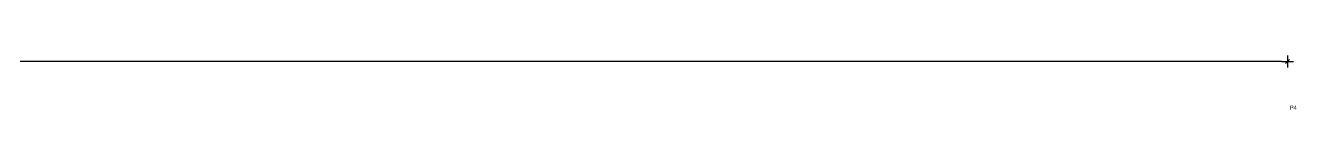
# Model space of a CAD drawing. Header units: metres. Extents: x 210 to 643, y -622 to 114.
# Drawn here: x 385.92 to 411.34, y -96.66 to -95.58 of the extents above; entities that cross this region are included whole.
import ezdxf

# ---------------------------------------------------------------- set-up
doc = ezdxf.new("R2010")
doc.units = ezdxf.units.M
for name, color, linetype in [('00.00 ACOTADO 1_100', 7, 'Continuous'), ('07.01 CARPINTERIA MEMORIA 1_50', 7, 'Continuous'), ('COTAS', 3, 'Continuous')]:
    doc.layers.add(name, color=color, linetype=linetype)
doc.styles.add('E-100', font='romans.shx', dxfattribs={"height": 0.16})
doc.styles.get("Standard").update_dxf_attribs({"font": 'arial.ttf'})
doc.dimstyles.new('E-100', dxfattribs={"dimtxt": 0.16, "dimasz": 0.12, "dimexe": 0, "dimexo": 0.12, "dimgap": 0.0035, "dimtad": 0, "dimzin": 0, "dimdsep": 46, "dimtxsty": 'E-100', "dimblk1": 'COTA', "dimblk2": 'COTA', "dimsah": 1, "dimcen": 1, "dimclre": 9, "dimadec": 0, "dimazin": 0, "dimtfac": 1, "dimtmove": 1, "dimatfit": 2, "dimfxl": 1, "dimtolj": 1, "dimarcsym": 0})

# ---------------------------------------------------------------- blocks, each defined once
blk = doc.blocks.new('COTA')
for p, q in [((-1, 0), (1, 0)), ((0, 1), (0, -1))]:
    blk.add_line(p, q)
at = {"layer": 'COTAS', "color": 5}
blk.add_line((-0.35, -0.35), (0.35, 0.35), dxfattribs=at)
blk = doc.blocks.new('*D76')
at = {"layer": '00.00 ACOTADO 1_100', "color": 9, "lineweight": -2, "transparency": 16777216}
for p, q in [((336.199, -95.818), (336.199, -95.698)), ((411.159, -95.654), (411.159, -95.698))]:
    blk.add_line(p, q, dxfattribs=at)
at = {"layer": '00.00 ACOTADO 1_100', "color": 0, "lineweight": -2, "transparency": 16777216}
for p, q in [((336.319, -95.698), (373.355, -95.698)), ((411.039, -95.698), (374.002, -95.698))]:
    blk.add_line(p, q, dxfattribs=at)
at = {"layer": 'DEFPOINTS', "color": 0, "transparency": 16777216}
for p in [(411.159, -95.698), (411.159, -95.774), (336.199, -95.938)]:
    blk.add_point(p, dxfattribs=at)
at = {"layer": '00.00 ACOTADO 1_100', "color": 0, "lineweight": -2, "transparency": 16777216, "xscale": 0.12, "yscale": 0.12, "zscale": 0.12, "rotation": 180}
blk.add_blockref('COTA', (336.199, -95.698), dxfattribs=at)
at = {"layer": '00.00 ACOTADO 1_100', "color": 0, "lineweight": -2, "transparency": 16777216, "xscale": 0.12, "yscale": 0.12, "zscale": 0.12}
blk.add_blockref('COTA', (411.159, -95.698), dxfattribs=at)
at = {"layer": '00.00 ACOTADO 1_100', "color": 0, "transparency": 16777216, "insert": (373.679, -95.698), "char_height": 0.16, "attachment_point": 5, "style": 'E-100'}
blk.add_mtext('\\A1;74.96', dxfattribs=at)

msp = doc.modelspace()

# ---------------------------------------------------------------- texts
at = {"layer": '07.01 CARPINTERIA MEMORIA 1_50', "insert": (411.206, -96.58), "char_height": 0.08, "attachment_point": 1}
msp.add_mtext_dynamic_manual_height_columns('P4', width=1.57422, gutter_width=1, heights=[0.691], dxfattribs=at)

# ---------------------------------------------------------------- dimensions: what is measured, and where the dimension line sits
at = {"layer": '00.00 ACOTADO 1_100'}
dim = msp.add_linear_dim(base=(411.159, -95.698), p1=(336.199, -95.938), p2=(411.159, -95.774), dimstyle='E-100', dxfattribs=at)
dim.commit()
dim.dimension.update_dxf_attribs({"geometry": '*D76', "text_midpoint": (373.679, -95.698)})

doc.saveas('drawing.dxf')
